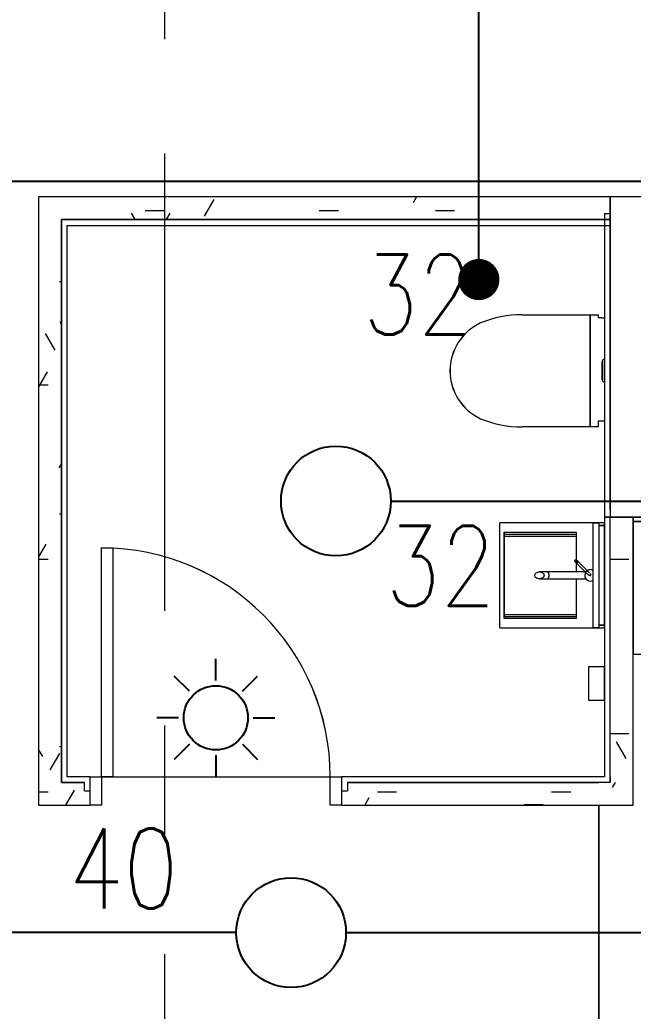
# Model space of a CAD drawing. Header units: millimetres. Extents: x -282761 to 137668, y -273845 to 94451.
# Drawn here: x 95973 to 98656, y -52775 to -48441 of the extents above; entities that cross this region are included whole.
import ezdxf

# ---------------------------------------------------------------- set-up
doc = ezdxf.new("R2010")
doc.units = ezdxf.units.MM
doc.linetypes.add('BLK_2 - 1ST__2ND_STOREY_PLAN-archi clean_11 SEPT 2024$0$IDA - Grid Line', pattern=[3500, 2000, -500, 500, -500])
for name, color, linetype, lineweight in [('BLK_2 - 1ST__2ND_STOREY_PLAN-archi clean_11 SEPT 2024$0$0-1', 8, 'Continuous', 5), ('BLK_2 - 1ST__2ND_STOREY_PLAN-archi clean_11 SEPT 2024$0$1599_DB_A_BLK2_HQ_R21-2ND STOREY 20230517--$0$A-_DOOR----_E', 8, 'Continuous', 9), ('BLK_2 - 1ST__2ND_STOREY_PLAN-archi clean_11 SEPT 2024$0$1599_DB_A_BLK2_HQ_R21-2ND STOREY 20230517--$0$A-_FURT----_E', 8, 'Continuous', 9), ('BLK_2 - 1ST__2ND_STOREY_PLAN-archi clean_11 SEPT 2024$0$1599_DB_A_BLK2_HQ_R21-2ND STOREY 20230517--$0$A-_WALL----_H-1', 8, 'Continuous', 9), ('BLK_2 - 1ST__2ND_STOREY_PLAN-archi clean_11 SEPT 2024$0$1599_DB_A_BLK2_HQ_R21-2ND STOREY 20230517--$0$M-_SANIFIXR_E', 8, 'Continuous', 9), ('BLK_2 - 1ST__2ND_STOREY_PLAN-archi clean_11 SEPT 2024$0$1599_DB_A_BLK2_HQ_R21-2ND STOREY 20230517--$0$S-_COLN----_E', 8, 'Continuous', 9), ('BLK_2 - 1ST__2ND_STOREY_PLAN-archi clean_11 SEPT 2024$0$_CATCHMENT_DRAIN', 8, 'Continuous', 0), ('BLK_2 - 1ST__2ND_STOREY_PLAN-archi clean_11 SEPT 2024$0$A-_DOOR----_E', 8, 'Continuous', 9), ('BLK_2 - 1ST__2ND_STOREY_PLAN-archi clean_11 SEPT 2024$0$A-_FLOR----_E', 8, 'Continuous', 9), ('BLK_2 - 1ST__2ND_STOREY_PLAN-archi clean_11 SEPT 2024$0$A-_FURT----_E', 8, 'Continuous', 9), ('BLK_2 - 1ST__2ND_STOREY_PLAN-archi clean_11 SEPT 2024$0$A-_WALL----_E', 8, 'Continuous', 9), ('BLK_2 - 1ST__2ND_STOREY_PLAN-archi clean_11 SEPT 2024$0$A-_WALL----_H-2', 8, 'Continuous', 9), ('BLK_2 - 1ST__2ND_STOREY_PLAN-archi clean_11 SEPT 2024$0$A-_WALLPRTN_E', 8, 'Continuous', 9), ('BLK_2 - 1ST__2ND_STOREY_PLAN-archi clean_11 SEPT 2024$0$A-_WALLPRTN_E-1', 8, 'Continuous', 18), ('BLK_2 - 1ST__2ND_STOREY_PLAN-archi clean_11 SEPT 2024$0$M-_SANIFIXR_E', 8, 'Continuous', 9), ('BLK_2 - 1ST__2ND_STOREY_PLAN-archi clean_11 SEPT 2024$0$S-_ANOTGRID_E-1', 8, 'BLK_2 - 1ST__2ND_STOREY_PLAN-archi clean_11 SEPT 2024$0$IDA - Grid Line', 9)]:
    doc.layers.add(name, color=color, linetype=linetype, lineweight=lineweight)
for name, color, linetype in [('M-_FIRESPRK_T-', 7, 'Continuous'), ('M-_SPRKPIEX_E-', 1, 'Continuous'), ('M-FIRE----_E-', 12, 'Continuous'), ('M_HR PIPE', 3, 'Continuous'), ('ROOMNAME', 7, 'Continuous')]:
    doc.layers.add(name, color=color, linetype=linetype)
doc.styles.add('Simplex', font='SIMPLEX.shx', dxfattribs={"width": 0.8, "height": 2.5})
doc.styles.get("Standard").update_dxf_attribs({"font": 'arial.ttf'})
doc.dimstyles.new('ROOM', dxfattribs={"dimscale": 1000, "dimtxt": 0.18, "dimasz": 0.18, "dimexe": 0.18, "dimexo": 0.0625, "dimgap": 0.09, "dimtad": 0, "dimtih": 1, "dimtoh": 1, "dimdec": 0, "dimzin": 0, "dimdsep": 46, "dimtxsty": 'Standard', "dimblk": 'OBLIQUE', "dimcen": 0.09, "dimadec": 0, "dimazin": 0, "dimtfac": 1, "dimtdec": 0, "dimtofl": 0, "dimtmove": 0, "dimatfit": 3, "dimldrblk": 'DOT', "dimfxl": 1, "dimtolj": 1, "dimtzin": 0, "dimarcsym": 0})
pattern_1 = [(0, (0, 0), (1016, 254), [83.82, -678.18, 83.82, -678.18, -4064]), (0, (0, 0), (1016, 254), [-1524, 83.82, -1440.18, 83.82, -678.18, -1778]), (0, (0, 0), (1016, 254), [-3810, 83.82, -424.18, 83.82, -1186.18]), (120, (381, 127), (-727.97045, 752.8818), [83.82, -678.18, 83.82, -678.18, -4064]), (120, (381, 127), (-727.97045, 752.8818), [-1524, 83.82, -1440.18, 83.82, -678.18, -1778]), (120, (381, 127), (-727.97045, 752.8818), [-3810, 83.82, -424.18, 83.82, -1186.18]), (240, (508, 635), (-288.02955, -1006.8818), [83.82, -678.18, 83.82, -678.18, -4064]), (240, (508, 635), (-288.02955, -1006.8818), [-1524, 83.82, -1440.18, 83.82, -678.18, -1778]), (240, (508, 635), (-288.02955, -1006.8818), [-3810, 83.82, -424.18, 83.82, -1186.18])]
pattern_2 = [(0, (-41522.25, -42727.71), (1016, 254), [83.82, -678.18, 83.82, -678.18, -4064]), (0, (-41522.25, -42727.71), (1016, 254), [-1524, 83.82, -1440.18, 83.82, -678.18, -1778]), (0, (-41522.25, -42727.71), (1016, 254), [-3810, 83.82, -424.18, 83.82, -1186.18]), (120, (-41141.25, -42600.71), (-727.9705, 752.8818), [83.82, -678.18, 83.82, -678.18, -4064]), (120, (-41141.25, -42600.71), (-727.9705, 752.8818), [-1524, 83.82, -1440.18, 83.82, -678.18, -1778]), (120, (-41141.25, -42600.71), (-727.9705, 752.8818), [-3810, 83.82, -424.18, 83.82, -1186.18]), (240, (-41014.25, -42092.71), (-288.0295, -1006.8818), [83.82, -678.18, 83.82, -678.18, -4064]), (240, (-41014.25, -42092.71), (-288.0295, -1006.8818), [-1524, 83.82, -1440.18, 83.82, -678.18, -1778]), (240, (-41014.25, -42092.71), (-288.0295, -1006.8818), [-3810, 83.82, -424.18, 83.82, -1186.18])]

# ---------------------------------------------------------------- blocks, each defined once
blk = doc.blocks.new('fire0101')
at = {"color": 0, "linetype": 'Continuous'}
blk.add_circle((0, 0), 100, dxfattribs=at)
blk = doc.blocks.new('*U15')
at = {"layer": 'M-FIRE----_E-'}
blk.add_line((-33.1, -33.1), (33.1, 33.1), dxfattribs=at)
blk = doc.blocks.new('*U14')
at = {"layer": 'M-FIRE----_E-', "color": 0, "linetype": 'ByBlock', "lineweight": -2, "transparency": 16777216}
for p, rotation in [((31604, 13668.6), 45), ((31455.1, 13606.9), 90), ((31393.4, 13458), 135), ((31814.6, 13458), 315.0000000000001), ((31455.1, 13309.1), 180), ((31752.9, 13309.1), 270), ((31604, 13247.4), 225.0000000000001)]:
    blk.add_blockref('*U15', p, dxfattribs=dict(at, rotation=rotation))
blk.add_blockref('*U15', (31752.9, 13606.9), dxfattribs=at)
blk = doc.blocks.new('Strobe Light')
at = {"layer": 'M-FIRE----_E-'}
blk.add_circle((0, 0), 140.4, dxfattribs=at)
blk.add_blockref('*U14', (-31604, -13458), dxfattribs=at)
blk = doc.blocks.new('_Dot')
at = {"color": 0, "linetype": 'ByBlock', "lineweight": -2}
blk.add_line((-0.5, 0), (-1, 0), dxfattribs=at)
at = {"color": 0, "linetype": 'ByBlock', "const_width": 0.5}
blk.add_lwpolyline([(-0.25, 0, 1), (0.25, 0, 1)], format="xyb", close=True, dxfattribs=at)
blk = doc.blocks.new('_Oblique')
at = {"color": 0, "linetype": 'ByBlock', "lineweight": -2}
blk.add_line((-0.5, -0.5), (0.5, 0.5), dxfattribs=at)
blk = doc.blocks.new('BLK_2 - 1ST__2ND_STOREY_PLAN-archi clean_11 SEPT 2024$0$IDA - F - Single - Swing - 1100L X 2200H - B2-TD01-3240954-BLK 2 2ND STOREY PLAN')
at = {"layer": 'BLK_2 - 1ST__2ND_STOREY_PLAN-archi clean_11 SEPT 2024$0$A-_DOOR----_E'}
for p, q in [((-550, 62.5), (-500, 62.5)), ((-550, -62.5), (-550, 62.5)), ((-500, 62.5), (-500, -62.5)), ((500, 62.5), (550, 62.5)), ((500, -62.5), (500, 62.5)), ((550, 62.5), (550, -62.5)), ((-500, -62.5), (-550, -62.5)), ((450, -62.5), (500, -62.5)), ((450, -1062.5), (450, -62.5)), ((500, -62.5), (500, -1062.5)), ((550, -62.5), (500, -62.5)), ((500, -1062.5), (450, -1062.5))]:
    blk.add_line(p, q, dxfattribs=at)
blk.add_arc((500, -62.5), 1000, 180, 270, dxfattribs=at)
blk = doc.blocks.new('BLK_2 - 1ST__2ND_STOREY_PLAN-archi clean_11 SEPT 2024$0$IDA - Mirror - MR - 1575mm-2984549-BLK 2 2ND STOREY PLAN')
at = {"layer": 'BLK_2 - 1ST__2ND_STOREY_PLAN-archi clean_11 SEPT 2024$0$A-_FURT----_E'}
for p, q in [((-230, 50), (230, 50)), ((-230, 25), (-230, 50)), ((230, 50), (230, 25)), ((230, 25), (-230, 25)), ((217.5, 25), (-217.5, 25)), ((-217.5, 12.5), (-217.5, 25)), ((-217.5, 18.75), (-217.5, 12.5)), ((-217.5, 12.5), (-217.5, 18.75)), ((-217.5, 18.75), (-217.5, 12.5)), ((-217.5, 12.5), (-217.5, 6.25)), ((-217.5, 0), (-217.5, 12.5)), ((-217.5, 12.5), (-217.5, 6.25)), ((-217.5, 6.25), (-217.5, 12.5)), ((-217.5, 0), (217.5, 0)), ((217.5, 25), (217.5, 12.5)), ((217.5, 12.5), (217.5, 18.75)), ((217.5, 12.5), (217.5, 18.75)), ((217.5, 18.75), (217.5, 12.5)), ((217.5, 12.5), (217.5, 0)), ((217.5, 6.25), (217.5, 12.5)), ((217.5, 12.5), (217.5, 6.25)), ((217.5, 6.25), (217.5, 12.5))]:
    blk.add_line(p, q, dxfattribs=at)
blk = doc.blocks.new('BLK_2 - 1ST__2ND_STOREY_PLAN-archi clean_11 SEPT 2024$0$IDA - Soap Dispenser - Wall Mount - IDA - Soap Dispenser - Wall Mount-3548993-BLK 2 2ND STOREY PLAN')
at = {"layer": 'BLK_2 - 1ST__2ND_STOREY_PLAN-archi clean_11 SEPT 2024$0$A-_FURT----_E'}
for p, q in [((96.4, 132.4), (-49.7, 132.4)), ((-49.7, 132.4), (-49.7, 62.5)), ((96.4, 62.5), (96.4, 132.4)), ((-49.7, 62.5), (96.4, 62.5))]:
    blk.add_line(p, q, dxfattribs=at)
blk = doc.blocks.new('BLK_2 - 1ST__2ND_STOREY_PLAN-archi clean_11 SEPT 2024$0$IDA - WC - Floor Mount wo Tank - MS980CMG-2979465-BLK 2 2ND STOREY PLAN')
at = {"layer": 'BLK_2 - 1ST__2ND_STOREY_PLAN-archi clean_11 SEPT 2024$0$M-_SANIFIXR_E'}
for p, q in [((-245.6, -340.1), (-245.6, -8.1)), ((243.7, -8.1), (243.7, -340.1)), ((-220.3, -340.1), (-245.6, -340.1)), ((-244.4, -304.5), (-244.4, -305.3)), ((243.1, -304.5), (-244.4, -304.5)), ((-244.4, -305.3), (243.1, -305.3)), ((-220.3, -368.3), (-220.3, -340.1)), ((232.2, -340.1), (232.2, -354.5)), ((243.7, -340.1), (232.2, -340.1)), ((243.1, -305.3), (243.1, -304.5)), ((-50, -368.3), (-220.3, -368.3)), ((40, -358.3), (-40, -358.3)), ((230.3, -368.3), (50, -368.3)), ((230.3, -354.5), (230.3, -368.3)), ((232.2, -354.5), (230.3, -354.5))]:
    blk.add_line(p, q, dxfattribs=at)
for centre, radius, start, end in [((-0.9, 77.1), 230.7, 24.9793, 155.0207), ((224.9, -4.8), 470.5, 157.5961, 180.3984), ((-226.8, -4.8), 470.5, 359.6016, 22.4039), ((-40, -368.3), 10, 90, 180), ((40, -368.3), 10, 0, 90)]:
    blk.add_arc(centre, radius, start, end, dxfattribs=at)
blk = doc.blocks.new('BLK_2 - 1ST__2ND_STOREY_PLAN-archi clean_11 SEPT 2024$0$SensorFlushValve - SensorFlushValve-2979284-BLK 2 2ND STOREY PLAN')
at = {"layer": 'BLK_2 - 1ST__2ND_STOREY_PLAN-archi clean_11 SEPT 2024$0$M-_SANIFIXR_E'}
for p, q in [((50, 0), (-50, 0)), ((50, 0), (-50, 0)), ((40, 10), (-40, 10)), ((40, 10), (-40, 10)), ((-40, 10), (40, 10)), ((40, 10), (-40, 10)), ((-40, 0), (40, 0)), ((-40, 0), (40, 0))]:
    blk.add_line(p, q, dxfattribs=at)
blk = doc.blocks.new('BLK_2 - 1ST__2ND_STOREY_PLAN-archi clean_11 SEPT 2024$0$IDA - Sink - Wall Mounted - Square - Roca_Diverter_460x460_basin-2980672-BLK 2 2ND STOREY PLAN')
at = {"layer": 'BLK_2 - 1ST__2ND_STOREY_PLAN-archi clean_11 SEPT 2024$0$M-_SANIFIXR_E'}
for p, q in [((-230, 70), (-230, -380)), ((-217.5, 75), (-225, 75)), ((225, 75), (217.5, 75)), ((230, -380), (230, 70)), ((230, -380), (230, 70)), ((-11.2, 8.9), (-65.2, -45.2)), ((-58.2, -52.2), (-4.1, 1.8)), ((-16.9, 2.3), (-24.1, -4.9)), ((-20.5, -1.3), (-16.9, 2.3)), ((-22, -2.7), (-15.7, -9)), ((-15, -7.3), (-15, -175)), ((15, -175), (15, -7)), ((-189.1, -363.5), (-189.1, -50)), ((-189.1, -50), (-14.1, -50)), ((-180, -363.5), (-180, -50)), ((-180, -363.5), (-180, -50)), ((-170.9, -50), (-14.1, -50)), ((-170.9, -363.5), (-170.9, -50)), ((14.1, -50), (189.1, -50)), ((14.1, -50), (170.9, -50)), ((170.9, -363.5), (170.9, -50)), ((180, -363.5), (180, -50)), ((180, -363.5), (180, -50)), ((189.1, -50), (189.1, -363.5)), ((-15, -175), (-15, -210.1)), ((15, -210.1), (15, -175)), ((-225, -385), (225, -385)), ((189.1, -363.5), (-189.1, -363.5)), ((170.9, -363.5), (-170.9, -363.5))]:
    blk.add_line(p, q, dxfattribs=at)
at = {"layer": 'BLK_2 - 1ST__2ND_STOREY_PLAN-archi clean_11 SEPT 2024$0$M-_SANIFIXR_E', "flags": 128}
for points in [[(-8.4, 11.3), (-7, 12.3), (-5.5, 13.2), (-4.1, 13.8), (-2.8, 14.3), (-1.6, 14.4)], [(1.4, 11.4), (1.2, 10.1), (0.7, 8.7), (0, 7.1), (-1.1, 5.5), (-2.3, 3.9), (-3.7, 2.3), (-5.2, 0.8), (-6.8, -0.5)], [(-67, -54), (-67.6, -53.2), (-68, -52.2), (-68.1, -51.1), (-68, -49.9), (-67.6, -48.7), (-67, -47.5), (-66.2, -46.3), (-65.2, -45.2), (-64.1, -44.2), (-62.9, -43.4), (-61.7, -42.8), (-60.4, -42.4), (-59.3, -42.3), (-58.1, -42.4), (-57.2, -42.8), (-56.4, -43.4)], [(-56.4, -43.4), (-55.8, -44.2), (-55.4, -45.1), (-55.3, -46.2), (-55.4, -47.4), (-55.8, -48.7), (-56.4, -49.9), (-57.2, -51.1), (-58.2, -52.2), (-59.3, -53.2), (-60.5, -54), (-61.7, -54.6), (-63, -54.9), (-64.2, -55.1), (-65.3, -55), (-66.2, -54.6), (-67, -54)], [(0, -230.5), (-3.1, -230), (-6.1, -228.7), (-8.8, -226.6), (-11.1, -223.7), (-13, -220.3), (-14.3, -216.4), (-14.9, -212.2), (-14.9, -208), (-14.3, -203.8), (-13, -199.9), (-11.1, -196.5), (-8.8, -193.6), (-6.1, -191.5), (-3.1, -190.2), (0, -189.7)], [(0, -189.7), (3.1, -190.2), (6.1, -191.5), (8.8, -193.6), (11.1, -196.5), (13, -199.9), (14.3, -203.8), (14.9, -208), (14.9, -212.2), (14.3, -216.4), (13, -220.3), (11.1, -223.7), (8.8, -226.6), (6.1, -228.7), (3.1, -230), (0, -230.5)]]:
    blk.add_lwpolyline(points, dxfattribs=at)
at = {"layer": 'BLK_2 - 1ST__2ND_STOREY_PLAN-archi clean_11 SEPT 2024$0$M-_SANIFIXR_E'}
for centre, radius, start, end in [((-225, 70), 5, 90, 180), ((225, 70), 5, 360, 90), ((0, 13), 25, 151.2817, 180), ((0, 13), 25, 151.2817, 180), ((0, 13), 25, 180, 214.8918), ((0, 13), 25, 235.2139, 360), ((0, 13), 25, 360, 28.7183), ((0, 13), 25, 360, 28.7183), ((0, 13), 25, 226.7539, 235.2769), ((-225, -380), 5, 180, 270), ((225, -380), 5, 270, 0)]:
    blk.add_arc(centre, radius, start, end, dxfattribs=at)
for centre, major_axis, ratio, start_param, end_param in [((-1.4, 11.6), (-3.54, 3.54), 0.422618, 4.712389, 5.155867), ((-1.4, 11.6), (-3.54, 3.54), 0.422618, 4.268911, 4.712389), ((0, -175), (15, 0), 0.481984, 1.570796, 3.403392), ((0, -175), (-15, 0), 0.481984, 4.712389, 6.544985), ((0, -175), (15, 0), 0.481984, 6.021386, 7.853982), ((0, -175), (15, 0), 0.481984, 6.021386, 7.853982)]:
    blk.add_ellipse(centre, major_axis=major_axis, ratio=ratio, start_param=start_param, end_param=end_param, dxfattribs=at)
for points in [[(-228.5, 73.5), (-228.8, 73.3), (-229.2, 72.7), (-229.5, 72.2), (-229.6, 71.9)], [(-226.9, 74.6), (-227.2, 74.5), (-227.7, 74.2), (-228.3, 73.8), (-228.5, 73.5)], [(-229.6, -381.9), (-229.5, -382.2), (-229.2, -382.7), (-228.8, -383.3), (-228.5, -383.5)], [(-228.5, -383.5), (-228.3, -383.8), (-227.7, -384.2), (-227.2, -384.5), (-226.9, -384.6)]]:
    blk.add_open_spline(points, degree=3, dxfattribs=at)
for points, knots in [([(229.3, 72.5), (229.3, 72.6), (229.2, 72.8), (228.9, 73.1), (228.6, 73.5), (228.2, 73.8), (227.7, 74.2), (227.3, 74.5), (227, 74.6), (226.9, 74.6)], [0.2857143, 0.2857143, 0.2857143, 0.2857143, 0.3214286, 0.3571429, 0.4285714, 0.5, 0.5714286, 0.6785714, 0.7142857, 0.7142857, 0.7142857, 0.7142857]), ([(-12.7, -8.5), (-12.3, -8.8), (-11.6, -9.1), (-10.7, -9.6), (-10.1, -9.8), (-9.8, -10), (-9.7, -10)], [0.6666667, 0.6666667, 0.6666667, 0.6666667, 0.7222222, 0.75, 0.7638889, 0.7777778, 0.7777778, 0.7777778, 0.7777778]), ([(9.7, -10), (9.8, -10), (10.1, -9.8), (10.7, -9.6), (11.6, -9.1), (12.3, -8.8), (12.7, -8.5)], [0.2222222, 0.2222222, 0.2222222, 0.2222222, 0.2361111, 0.25, 0.2777778, 0.3333333, 0.3333333, 0.3333333, 0.3333333]), ([(226.9, -384.6), (227.2, -384.5), (227.7, -384.3), (228.2, -383.8), (228.6, -383.5), (228.9, -383.1), (229.2, -382.8), (229.3, -382.6), (229.3, -382.5)], [0.2857143, 0.2857143, 0.2857143, 0.2857143, 0.4285714, 0.5, 0.5714286, 0.6428571, 0.6785714, 0.7142857, 0.7142857, 0.7142857, 0.7142857])]:
    blk.add_open_spline(points, degree=3, knots=knots, dxfattribs=at)
blk = doc.blocks.new('BLK_2 - 1ST__2ND_STOREY_PLAN-archi clean_11 SEPT 2024$0$IDA - Vanity - Array - 3 Sink_2100L-3813354-BLK 2 2ND STOREY PLAN')
at = {"layer": 'BLK_2 - 1ST__2ND_STOREY_PLAN-archi clean_11 SEPT 2024$0$M-_SANIFIXR_E'}
for p, q in [((-1327.5, 0), (-1327.5, -600)), ((772.5, 0), (-1327.5, 0)), ((-1327.5, -19.1), (-1327.5, 0)), ((-1327.5, 0), (772.5, 0)), ((772.5, -600), (772.5, 0)), ((772.5, 0), (772.5, -19.1)), ((-1327.5, -19.1), (772.5, -19.1)), ((772.5, -19.1), (-1327.5, -19.1)), ((-1327.5, -19.1), (-1327.5, -600)), ((-1327.5, -19.1), (772.5, -19.1)), ((772.5, -600), (772.5, -19.1)), ((-1327.5, -600), (772.5, -600)), ((-1327.5, -600), (772.5, -600))]:
    blk.add_line(p, q, dxfattribs=at)
blk = doc.blocks.new('BLK_2 - 1ST__2ND_STOREY_PLAN-archi clean_11 SEPT 2024$0$1599_DB_A_BLK2_HQ_R21_rvt-2-BLK 2 2ND STOREY PLAN')
at = {"layer": 'BLK_2 - 1ST__2ND_STOREY_PLAN-archi clean_11 SEPT 2024$0$A-_WALL----_H-2'}
h = blk.add_hatch(dxfattribs=at)
h.set_pattern_fill('FP_3', color=256, style=0, pattern_type=2)
h.set_pattern_definition(pattern_1)
h.paths.add_polyline_path([(-124937.4, -94602.4), (-124936.4, -94602.4), (-124936.4, -91942.4), (-125036.4, -91942.4), (-125036.4, -94602.4)])
h = blk.add_hatch(dxfattribs=at)
h.set_pattern_fill('FP_3', color=256, style=0, pattern_type=2)
h.set_pattern_definition(pattern_1)
h.paths.add_polyline_path([(-122936.4, -92042.4), (-122536.4, -92042.4), (-122536.4, -91942.4), (-124936.4, -91942.4), (-124936.4, -92042.4), (-123244, -92042.4)])
h = blk.add_hatch(dxfattribs=at)
h.set_pattern_fill('FP_3', color=256, style=0, pattern_type=2)
h.set_pattern_definition(pattern_1)
h.paths.add_polyline_path([(-122436.4, -94502.4), (-122436.4, -93342.4), (-122536.4, -93342.4), (-122536.4, -94502.4)])
h = blk.add_hatch(dxfattribs=at)
h.set_pattern_fill('FP_3', color=256, style=0, pattern_type=2)
h.set_pattern_definition(pattern_1)
h.paths.add_polyline_path([(-122486.4, -94602.4), (-122436.4, -94602.4), (-122436.4, -94502.4), (-123686.4, -94502.4), (-123686.4, -94539.9), (-123711.4, -94539.9), (-123711.4, -94602.4), (-122586.4, -94602.4)])
h.paths.add_polyline_path([(-124936.4, -94602.4), (-124811.4, -94602.4), (-124811.4, -94539.9), (-124836.4, -94539.9), (-124836.4, -94502.4), (-124936.4, -94502.4)])
at = {"layer": 'BLK_2 - 1ST__2ND_STOREY_PLAN-archi clean_11 SEPT 2024$0$A-_FLOR----_E'}
for p, q in [((-124936.4, -94502.4), (-124936.4, -92042.4)), ((-124936.4, -92042.4), (-122536.4, -92042.4)), ((-124936.4, -92042.4), (-124936.4, -94502.4)), ((-122536.4, -92042.4), (-124936.4, -92042.4)), ((-122536.4, -93102.4), (-122536.4, -92042.4)), ((-122536.4, -93302.4), (-122536.4, -93102.4)), ((-122536.4, -93312.4), (-122536.4, -93302.4)), ((-124836.4, -94502.4), (-124936.4, -94502.4)), ((-124936.4, -94502.4), (-124911.4, -94502.4)), ((-124911.4, -94502.4), (-124836.4, -94502.4)), ((-122586.4, -94502.4), (-123686.4, -94502.4)), ((-123686.4, -94502.4), (-122586.4, -94502.4)), ((-122586.4, -99427.4), (-122586.4, -94602.4)), ((-122586.4, -94602.4), (-122586.4, -99427.4))]:
    blk.add_line(p, q, dxfattribs=at)
at = {"layer": 'BLK_2 - 1ST__2ND_STOREY_PLAN-archi clean_11 SEPT 2024$0$A-_WALL----_E'}
for p, q in [((-124936.4, -92042.4), (-124936.4, -94502.4)), ((-124936.4, -92042.4), (-124911.4, -92042.4)), ((-122536.4, -92042.4), (-124911.4, -92042.4)), ((-122536.4, -94477.4), (-122536.4, -93342.4)), ((-124911.4, -94502.4), (-124936.4, -94502.4)), ((-124836.4, -94502.4), (-124911.4, -94502.4)), ((-124836.4, -94539.9), (-124836.4, -94502.4)), ((-123686.4, -94502.4), (-123686.4, -94539.9)), ((-122536.4, -94502.4), (-123686.4, -94502.4)), ((-122536.4, -94477.4), (-122536.4, -94502.4)), ((-124836.4, -94539.9), (-124811.4, -94539.9)), ((-123711.4, -94539.9), (-123686.4, -94539.9))]:
    blk.add_line(p, q, dxfattribs=at)
at = {"layer": 'BLK_2 - 1ST__2ND_STOREY_PLAN-archi clean_11 SEPT 2024$0$A-_WALLPRTN_E'}
for p, q in [((-124811.4, -94602.4), (-124811.4, -94477.4)), ((-124811.4, -94477.4), (-123711.4, -94477.4)), ((-123711.4, -94477.4), (-123711.4, -94602.4))]:
    blk.add_line(p, q, dxfattribs=at)
at = {"layer": 'BLK_2 - 1ST__2ND_STOREY_PLAN-archi clean_11 SEPT 2024$0$A-_WALLPRTN_E-1'}
for p, q in [((-124936.4, -91942.4), (-125036.4, -91942.4)), ((-125036.4, -91942.4), (-125036.4, -94602.4)), ((-124911.4, -91942.4), (-124936.4, -91942.4)), ((-122536.4, -91942.4), (-124911.4, -91942.4)), ((-122536.4, -92067.4), (-122536.4, -91942.4)), ((-122536.4, -91942.4), (-122536.4, -93142.4)), ((-122336.4, -91942.4), (-122536.4, -91942.4)), ((-124911.4, -94477.4), (-124911.4, -92067.4)), ((-124911.4, -92067.4), (-122536.4, -92067.4)), ((-122536.4, -93142.4), (-122536.4, -93342.4)), ((-122561.4, -93342.4), (-122561.4, -94477.4)), ((-122436.4, -93342.4), (-122561.4, -93342.4)), ((-122536.4, -93342.4), (-120336.4, -93342.4)), ((-122436.4, -94477.4), (-122436.4, -93342.4)), ((-124811.4, -94477.4), (-124911.4, -94477.4)), ((-124811.4, -94602.4), (-124811.4, -94477.4)), ((-122561.4, -94477.4), (-123711.4, -94477.4)), ((-123711.4, -94477.4), (-123711.4, -94602.4)), ((-122436.4, -94502.4), (-122436.4, -94477.4)), ((-122436.4, -94602.4), (-122436.4, -94502.4)), ((-125036.4, -94602.4), (-124936.4, -94602.4)), ((-124936.4, -94602.4), (-124911.4, -94602.4)), ((-124911.4, -94602.4), (-124811.4, -94602.4)), ((-123711.4, -94602.4), (-122436.4, -94602.4))]:
    blk.add_line(p, q, dxfattribs=at)
at = {"layer": 'BLK_2 - 1ST__2ND_STOREY_PLAN-archi clean_11 SEPT 2024$0$A-_DOOR----_E', "rotation": 180}
blk.add_blockref('BLK_2 - 1ST__2ND_STOREY_PLAN-archi clean_11 SEPT 2024$0$IDA - F - Single - Swing - 1100L X 2200H - B2-TD01-3240954-BLK 2 2ND STOREY PLAN', (-124261.4, -94539.9), dxfattribs=at)
at = {"layer": 'BLK_2 - 1ST__2ND_STOREY_PLAN-archi clean_11 SEPT 2024$0$A-_FURT----_E', "rotation": 90}
for name, p in [('BLK_2 - 1ST__2ND_STOREY_PLAN-archi clean_11 SEPT 2024$0$IDA - Mirror - MR - 1575mm-2984549-BLK 2 2ND STOREY PLAN', (-122561.4, -93597.4)), ('BLK_2 - 1ST__2ND_STOREY_PLAN-archi clean_11 SEPT 2024$0$IDA - Soap Dispenser - Wall Mount - IDA - Soap Dispenser - Wall Mount-3548993-BLK 2 2ND STOREY PLAN', (-122498.9, -94093.8))]:
    blk.add_blockref(name, p, dxfattribs=at)
at = {"layer": 'BLK_2 - 1ST__2ND_STOREY_PLAN-archi clean_11 SEPT 2024$0$M-_SANIFIXR_E'}
for name, p, rotation in [('BLK_2 - 1ST__2ND_STOREY_PLAN-archi clean_11 SEPT 2024$0$IDA - WC - Floor Mount wo Tank - MS980CMG-2979465-BLK 2 2ND STOREY PLAN', (-122929.7, -92702.4), 90), ('BLK_2 - 1ST__2ND_STOREY_PLAN-archi clean_11 SEPT 2024$0$SensorFlushValve - SensorFlushValve-2979284-BLK 2 2ND STOREY PLAN', (-122561.4, -92702.4), 90), ('BLK_2 - 1ST__2ND_STOREY_PLAN-archi clean_11 SEPT 2024$0$IDA - Sink - Wall Mounted - Square - Roca_Diverter_460x460_basin-2980672-BLK 2 2ND STOREY PLAN', (-122636.4, -93597.4), 270)]:
    blk.add_blockref(name, p, dxfattribs=dict(at, rotation=rotation))
blk.add_blockref('BLK_2 - 1ST__2ND_STOREY_PLAN-archi clean_11 SEPT 2024$0$IDA - Vanity - Array - 3 Sink_2100L-3813354-BLK 2 2ND STOREY PLAN', (-121108.9, -93342.4), dxfattribs=at)
blk = doc.blocks.new('BLK_2 - 1ST__2ND_STOREY_PLAN-archi clean_11 SEPT 2024$0$1599_DB_A_BLK2_HQ_R21-2ND STOREY 20230517--$0$IDA - Sink - Wall Mounted - Square - Roca_Diverter_460x460_basin-2980672-LINKVIEW_BLK2_2ND STOREY')
at = {"layer": 'BLK_2 - 1ST__2ND_STOREY_PLAN-archi clean_11 SEPT 2024$0$1599_DB_A_BLK2_HQ_R21-2ND STOREY 20230517--$0$M-_SANIFIXR_E'}
for p, q in [((-230, 70), (-230, 50)), ((230, 50), (230, 70)), ((-230, 25), (-230, -380)), ((-11.2, 8.9), (-65.2, -45.2)), ((-58.2, -52.2), (-4.1, 1.8)), ((-14.8, 4.5), (-24.1, -4.9)), ((-20.5, -1.3), (-14.8, 4.5)), ((230, -380), (230, 25)), ((-22, -2.7), (-15.7, -9)), ((-15, -7.3), (-15, -175)), ((15, -175), (15, -7)), ((-189.1, -363.5), (-189.1, -50)), ((-189.1, -50), (-14.1, -50)), ((-180, -363.5), (-180, -50)), ((-170.9, -363.5), (-170.9, -50)), ((14.1, -50), (189.1, -50)), ((170.9, -363.5), (170.9, -50)), ((180, -363.5), (180, -50)), ((189.1, -50), (189.1, -363.5)), ((-15, -175), (-15, -210.1)), ((15, -210.1), (15, -175)), ((-225, -385), (225, -385)), ((189.1, -363.5), (-189.1, -363.5))]:
    blk.add_line(p, q, dxfattribs=at)
for points in [[(-8.4, 11.3), (-7, 12.3), (-5.5, 13.2), (-4.1, 13.8), (-2.8, 14.3), (-1.6, 14.4)], [(1.4, 11.4), (1.2, 10.1), (0.7, 8.7), (0, 7.1), (-1.1, 5.5), (-2.3, 3.9), (-3.7, 2.3), (-5.2, 0.8), (-6.8, -0.5)], [(-67, -54), (-67.6, -53.2), (-68, -52.2), (-68.1, -51.1), (-68, -49.9), (-67.6, -48.7), (-67, -47.5), (-66.2, -46.3), (-65.2, -45.2), (-64.1, -44.2), (-62.9, -43.4), (-61.7, -42.8), (-60.4, -42.4), (-59.3, -42.3), (-58.1, -42.4), (-57.2, -42.8), (-56.4, -43.4)], [(-56.4, -43.4), (-55.8, -44.2), (-55.4, -45.1), (-55.3, -46.2), (-55.4, -47.4), (-55.8, -48.7), (-56.4, -49.9), (-57.2, -51.1), (-58.2, -52.2), (-59.3, -53.2), (-60.5, -54), (-61.7, -54.6), (-63, -54.9), (-64.2, -55.1), (-65.3, -55), (-66.2, -54.6), (-67, -54)], [(0, -230.5), (-3.1, -230), (-6.1, -228.7), (-8.8, -226.6), (-11.1, -223.7), (-13, -220.3), (-14.3, -216.4), (-14.9, -212.2), (-14.9, -208), (-14.3, -203.8), (-13, -199.9), (-11.1, -196.5), (-8.8, -193.6), (-6.1, -191.5), (-3.1, -190.2), (0, -189.7)], [(0, -189.7), (3.1, -190.2), (6.1, -191.5), (8.8, -193.6), (11.1, -196.5), (13, -199.9), (14.3, -203.8), (14.9, -208), (14.9, -212.2), (14.3, -216.4), (13, -220.3), (11.1, -223.7), (8.8, -226.6), (6.1, -228.7), (3.1, -230), (0, -230.5)]]:
    blk.add_lwpolyline(points, dxfattribs=at)
for centre, radius, start, end in [((-225, 70), 5, 90, 180), ((225, 70), 5, 360, 90), ((0, 13), 25, 151.2817, 180), ((0, 13), 25, 180, 214.8918), ((0, 13), 25, 235.2139, 360), ((0, 13), 25, 360, 28.7183), ((0, 13), 25, 226.7539, 235.2769), ((-225, -380), 5, 180, 270), ((225, -380), 5, 270, 0)]:
    blk.add_arc(centre, radius, start, end, dxfattribs=at)
for points in [[(-228.5, 73.5), (-228.8, 73.3), (-229.2, 72.7), (-229.5, 72.2), (-229.6, 71.9)], [(-226.9, 74.6), (-227.2, 74.5), (-227.7, 74.2), (-228.3, 73.8), (-228.5, 73.5)], [(-229.6, -381.9), (-229.5, -382.2), (-229.2, -382.7), (-228.8, -383.3), (-228.5, -383.5)], [(-228.5, -383.5), (-228.3, -383.8), (-227.7, -384.2), (-227.2, -384.5), (-226.9, -384.6)]]:
    blk.add_open_spline(points, degree=3, dxfattribs=at)
for points, knots in [([(229.3, 72.5), (229.3, 72.6), (229.2, 72.8), (228.9, 73.1), (228.6, 73.5), (228.2, 73.8), (227.7, 74.2), (227.3, 74.5), (227, 74.6), (226.9, 74.6)], [0.2857143, 0.2857143, 0.2857143, 0.2857143, 0.3214286, 0.3571429, 0.4285714, 0.5, 0.5714286, 0.6785714, 0.7142857, 0.7142857, 0.7142857, 0.7142857]), ([(-12.7, -8.5), (-12.3, -8.8), (-11.6, -9.1), (-10.7, -9.6), (-10.1, -9.8), (-9.8, -10), (-9.7, -10)], [0.6666667, 0.6666667, 0.6666667, 0.6666667, 0.7222222, 0.75, 0.7638889, 0.7777778, 0.7777778, 0.7777778, 0.7777778]), ([(9.7, -10), (9.8, -10), (10.1, -9.8), (10.7, -9.6), (11.6, -9.1), (12.3, -8.8), (12.7, -8.5)], [0.2222222, 0.2222222, 0.2222222, 0.2222222, 0.2361111, 0.25, 0.2777778, 0.3333333, 0.3333333, 0.3333333, 0.3333333]), ([(226.9, -384.6), (227.2, -384.5), (227.7, -384.3), (228.2, -383.8), (228.6, -383.5), (228.9, -383.1), (229.2, -382.8), (229.3, -382.6), (229.3, -382.5)], [0.2857143, 0.2857143, 0.2857143, 0.2857143, 0.4285714, 0.5, 0.5714286, 0.6428571, 0.6785714, 0.7142857, 0.7142857, 0.7142857, 0.7142857])]:
    blk.add_open_spline(points, degree=3, knots=knots, dxfattribs=at)
for points, weights in [([(0.1, 13.1), (-0.7, 13.9), (-1.6, 14.4)], [1, 0.914592686083, 0.878994714287]), ([(1.4, 11.4), (0.9, 12.3), (0.1, 13.1)], [0.878994714287, 0.914592686083, 1])]:
    blk.add_rational_spline(points, weights, degree=2, dxfattribs=at)
for points, weights, knots in [([(0, -167.8), (-15, -167.8), (-15, -175), (-15, -176), (-14.5, -176.9)], [1, 0.707106781187, 1, 0.948287736084, 0.914835766825], [1.570796, 1.570796, 1.570796, 3.141593, 3.141593, 3.418927, 3.418927, 3.418927]), ([(0, -167.8), (-15, -167.8), (-15, -175), (-15, -176), (-14.5, -176.9)], [1, 0.707106781187, 1, 0.948287736084, 0.914835766825], [4.712389, 4.712389, 4.712389, 6.283185, 6.283185, 6.56052, 6.56052, 6.56052]), ([(14.5, -176.9), (15, -176), (15, -175), (15, -167.8), (0, -167.8)], [0.914835766825, 0.948287736084, 1, 0.707106781187, 1], [6.005851, 6.005851, 6.005851, 6.283185, 6.283185, 7.853982, 7.853982, 7.853982]), ([(14.5, -176.9), (15, -176), (15, -175), (15, -167.8), (0, -167.8)], [0.914835766825, 0.948287736084, 1, 0.707106781187, 1], [6.005851, 6.005851, 6.005851, 6.283185, 6.283185, 7.853982, 7.853982, 7.853982])]:
    blk.add_rational_spline(points, weights, degree=2, knots=knots, dxfattribs=at)
blk = doc.blocks.new('BLK_2 - 1ST__2ND_STOREY_PLAN-archi clean_11 SEPT 2024$0$1599_DB_A_BLK2_HQ_R21-2ND STOREY 20230517--$0$SensorFlushValve - SensorFlushValve-2979284-LINKVIEW_BLK2_2ND STOREY')
at = {"layer": 'BLK_2 - 1ST__2ND_STOREY_PLAN-archi clean_11 SEPT 2024$0$1599_DB_A_BLK2_HQ_R21-2ND STOREY 20230517--$0$M-_SANIFIXR_E'}
for p, q in [((50, 0), (-50, 0)), ((40, 10), (-40, 10))]:
    blk.add_line(p, q, dxfattribs=at)
blk = doc.blocks.new('BLK_2 - 1ST__2ND_STOREY_PLAN-archi clean_11 SEPT 2024$0$1599_DB_A_BLK2_HQ_R21-2ND STOREY 20230517--$0$IDA - WC - Floor Mount wo Tank - MS980CMG-2979465-LINKVIEW_BLK2_2ND STOREY')
at = {"layer": 'BLK_2 - 1ST__2ND_STOREY_PLAN-archi clean_11 SEPT 2024$0$1599_DB_A_BLK2_HQ_R21-2ND STOREY 20230517--$0$M-_SANIFIXR_E'}
for p, q in [((-245.6, -340.1), (-245.6, -8.1)), ((243.7, -8.1), (243.7, -340.1)), ((-220.3, -340.1), (-245.6, -340.1)), ((-244.4, -304.5), (-244.4, -305.3)), ((243.1, -304.5), (-244.4, -304.5)), ((-244.4, -305.3), (243.1, -305.3)), ((-220.3, -368.3), (-220.3, -340.1)), ((232.2, -340.1), (232.2, -354.5)), ((243.7, -340.1), (232.2, -340.1)), ((243.1, -305.3), (243.1, -304.5)), ((-50, -368.3), (-220.3, -368.3)), ((40, -358.3), (-40, -358.3)), ((230.3, -368.3), (50, -368.3)), ((230.3, -354.5), (230.3, -368.3)), ((232.2, -354.5), (230.3, -354.5))]:
    blk.add_line(p, q, dxfattribs=at)
for centre, radius, start, end in [((-0.9, 77.1), 230.7, 24.9793, 155.0207), ((224.9, -4.8), 470.5, 157.5961, 180.3984), ((-226.8, -4.8), 470.5, 359.6016, 22.4039), ((-40, -368.3), 10, 90, 180), ((40, -368.3), 10, 0, 90)]:
    blk.add_arc(centre, radius, start, end, dxfattribs=at)
blk = doc.blocks.new('BLK_2 - 1ST__2ND_STOREY_PLAN-archi clean_11 SEPT 2024$0$1599_DB_A_BLK2_HQ_R21-2ND STOREY 20230517--$0$IDA - Soap Dispenser - Wall Mount - IDA - Soap Dispenser - Wall Mount-3548993-LINKVIEW_BLK2_2ND STOREY')
at = {"layer": 'BLK_2 - 1ST__2ND_STOREY_PLAN-archi clean_11 SEPT 2024$0$1599_DB_A_BLK2_HQ_R21-2ND STOREY 20230517--$0$A-_FURT----_E'}
for p, q in [((96.4, 132.4), (-49.7, 132.4)), ((-49.7, 132.4), (-49.7, 62.5)), ((96.4, 62.5), (96.4, 132.4))]:
    blk.add_line(p, q, dxfattribs=at)
blk = doc.blocks.new('BLK_2 - 1ST__2ND_STOREY_PLAN-archi clean_11 SEPT 2024$0$1599_DB_A_BLK2_HQ_R21-2ND STOREY 20230517--$0$IDA - Mirror - MR - 1575mm-2984549-LINKVIEW_BLK2_2ND STOREY')
at = {"layer": 'BLK_2 - 1ST__2ND_STOREY_PLAN-archi clean_11 SEPT 2024$0$1599_DB_A_BLK2_HQ_R21-2ND STOREY 20230517--$0$A-_FURT----_E'}
for p, q in [((-230, 50), (230, 50)), ((-230, 25), (-230, 50)), ((230, 50), (230, 25)), ((230, 25), (-230, 25)), ((217.5, 25), (-217.5, 25)), ((-217.5, 12.5), (-217.5, 25)), ((-217.5, 0), (-217.5, 12.5)), ((217.5, 25), (217.5, 12.5)), ((217.5, 12.5), (217.5, 0)), ((-217.5, 0), (217.5, 0))]:
    blk.add_line(p, q, dxfattribs=at)
blk = doc.blocks.new('BLK_2 - 1ST__2ND_STOREY_PLAN-archi clean_11 SEPT 2024$0$1599_DB_A_BLK2_HQ_R21-2ND STOREY 20230517--$0$IDA - F - Single - Swing - 1100L X 2200H - B2-TD01-3240954-LINKVIEW_BLK2_2ND STOREY')
at = {"layer": 'BLK_2 - 1ST__2ND_STOREY_PLAN-archi clean_11 SEPT 2024$0$1599_DB_A_BLK2_HQ_R21-2ND STOREY 20230517--$0$A-_DOOR----_E'}
for p, q in [((-550, 62.5), (-500, 62.5)), ((-500, 62.5), (-500, -62.5)), ((500, 62.5), (550, 62.5)), ((500, -62.5), (500, 62.5)), ((-500, -62.5), (-550, -62.5)), ((450, -62.5), (500, -62.5)), ((450, -1062.5), (450, -62.5)), ((500, -62.5), (500, -1062.5)), ((550, -62.5), (500, -62.5)), ((500, -1062.5), (450, -1062.5))]:
    blk.add_line(p, q, dxfattribs=at)
blk.add_arc((500, -62.5), 1000, 180, 270, dxfattribs=at)
blk = doc.blocks.new('BLK_2 - 1ST__2ND_STOREY_PLAN-archi clean_11 SEPT 2024')
at = {"layer": 'BLK_2 - 1ST__2ND_STOREY_PLAN-archi clean_11 SEPT 2024$0$1599_DB_A_BLK2_HQ_R21-2ND STOREY 20230517--$0$A-_WALL----_H-1'}
h = blk.add_hatch(dxfattribs=at)
h.set_pattern_fill('FP_3', color=256, style=0, pattern_type=2)
h.set_pattern_definition(pattern_2)
h.paths.add_polyline_path([(-35126.5, -94602.4), (-35026.5, -94602.4), (-35026.5, -94539.9), (-35051.5, -94539.9), (-35051.5, -94502.4), (-35151.5, -94502.4), (-35151.5, -94602.4)], flags=0)
at = {"layer": 'BLK_2 - 1ST__2ND_STOREY_PLAN-archi clean_11 SEPT 2024$0$1599_DB_A_BLK2_HQ_R21-2ND STOREY 20230517--$0$S-_COLN----_E'}
h = blk.add_hatch(dxfattribs=at)
h.set_pattern_fill('FP_3', color=256, style=0, pattern_type=2)
h.set_pattern_definition(pattern_2)
h.paths.add_polyline_path([(-35251.5, -94602.4), (-35151.5, -94602.4), (-35151.5, -91942.4), (-35251.5, -91942.4), (-35251.5, -94270.6)], flags=0)
h = blk.add_hatch(dxfattribs=at)
h.set_pattern_fill('FP_3', color=256, style=0, pattern_type=2)
h.set_pattern_definition(pattern_2)
h.paths.add_polyline_path([(-35151.5, -92042.4), (-32751.5, -92042.4), (-32751.5, -91942.4), (-35151.5, -91942.4)], flags=0)
h = blk.add_hatch(dxfattribs=at)
h.set_pattern_fill('FP_3', color=256, style=0, pattern_type=2)
h.set_pattern_definition(pattern_2)
h.paths.add_polyline_path([(-33926.5, -94602.4), (-32651.5, -94602.4), (-32651.5, -94502.4), (-33901.5, -94502.4), (-33901.5, -94539.9), (-33926.5, -94539.9)], flags=0)
for p, q in [((-32201.5, -91942.4), (-35251.5, -91942.4)), ((-35251.5, -91942.4), (-35251.5, -94602.4)), ((-32751.5, -91942.4), (-32751.5, -93342.4)), ((-32751.5, -92017.4), (-32776.5, -92017.4)), ((-32776.5, -92017.4), (-32776.5, -92472.1)), ((-32751.5, -92042.4), (-35151.5, -92042.4)), ((-35151.5, -92042.4), (-35151.5, -94502.4)), ((-35126.5, -92067.4), (-32751.5, -92067.4)), ((-35126.5, -94477.4), (-35126.5, -92067.4)), ((-32776.5, -92922.6), (-32776.5, -94477.4)), ((-32776.5, -93342.4), (-30551.5, -93342.4)), ((-32751.5, -94502.4), (-32751.5, -93342.4)), ((-35051.5, -94502.4), (-35151.5, -94502.4)), ((-35026.5, -94477.4), (-35126.5, -94477.4)), ((-35051.5, -94539.9), (-35051.5, -94502.4)), ((-35026.5, -94602.4), (-35026.5, -94477.4)), ((-34926.5, -94477.4), (-33976.5, -94477.4)), ((-33926.5, -94477.4), (-33926.5, -94602.4)), ((-32776.5, -94477.4), (-33926.5, -94477.4)), ((-32751.5, -94502.4), (-33901.5, -94502.4)), ((-33901.5, -94502.4), (-33901.5, -94539.9)), ((-35051.5, -94539.9), (-35026.5, -94539.9)), ((-33926.5, -94539.9), (-33901.5, -94539.9)), ((-35251.5, -94602.4), (-35026.5, -94602.4)), ((-33926.5, -94602.4), (-32651.5, -94602.4)), ((-32801.5, -95502.4), (-32801.5, -94602.4))]:
    blk.add_line(p, q, dxfattribs=at)
at = {"layer": 'BLK_2 - 1ST__2ND_STOREY_PLAN-archi clean_11 SEPT 2024$0$S-_ANOTGRID_E-1'}
blk.add_line((-34701.5, -28753), (-34701.5, -122559.3), dxfattribs=at)
at = {"layer": 'BLK_2 - 1ST__2ND_STOREY_PLAN-archi clean_11 SEPT 2024$0$0-1'}
blk.add_blockref('BLK_2 - 1ST__2ND_STOREY_PLAN-archi clean_11 SEPT 2024$0$1599_DB_A_BLK2_HQ_R21_rvt-2-BLK 2 2ND STOREY PLAN', (89784.8, 0), dxfattribs=at)
at = {"layer": 'BLK_2 - 1ST__2ND_STOREY_PLAN-archi clean_11 SEPT 2024$0$1599_DB_A_BLK2_HQ_R21-2ND STOREY 20230517--$0$S-_COLN----_E'}
for name, p, rotation in [('BLK_2 - 1ST__2ND_STOREY_PLAN-archi clean_11 SEPT 2024$0$1599_DB_A_BLK2_HQ_R21-2ND STOREY 20230517--$0$IDA - WC - Floor Mount wo Tank - MS980CMG-2979465-LINKVIEW_BLK2_2ND STOREY', (-33144.8, -92702.4), 90), ('BLK_2 - 1ST__2ND_STOREY_PLAN-archi clean_11 SEPT 2024$0$1599_DB_A_BLK2_HQ_R21-2ND STOREY 20230517--$0$SensorFlushValve - SensorFlushValve-2979284-LINKVIEW_BLK2_2ND STOREY', (-32776.5, -92702.4), 90), ('BLK_2 - 1ST__2ND_STOREY_PLAN-archi clean_11 SEPT 2024$0$1599_DB_A_BLK2_HQ_R21-2ND STOREY 20230517--$0$IDA - Sink - Wall Mounted - Square - Roca_Diverter_460x460_basin-2980672-LINKVIEW_BLK2_2ND STOREY', (-32851.5, -93597.4), 270), ('BLK_2 - 1ST__2ND_STOREY_PLAN-archi clean_11 SEPT 2024$0$1599_DB_A_BLK2_HQ_R21-2ND STOREY 20230517--$0$IDA - Mirror - MR - 1575mm-2984549-LINKVIEW_BLK2_2ND STOREY', (-32776.5, -93597.4), 90), ('BLK_2 - 1ST__2ND_STOREY_PLAN-archi clean_11 SEPT 2024$0$1599_DB_A_BLK2_HQ_R21-2ND STOREY 20230517--$0$IDA - F - Single - Swing - 1100L X 2200H - B2-TD01-3240954-LINKVIEW_BLK2_2ND STOREY', (-34476.5, -94539.9), 180), ('BLK_2 - 1ST__2ND_STOREY_PLAN-archi clean_11 SEPT 2024$0$1599_DB_A_BLK2_HQ_R21-2ND STOREY 20230517--$0$IDA - Soap Dispenser - Wall Mount - IDA - Soap Dispenser - Wall Mount-3548993-LINKVIEW_BLK2_2ND STOREY', (-32714, -94093.8), 90)]:
    blk.add_blockref(name, p, dxfattribs=dict(at, rotation=rotation))

msp = doc.modelspace()

# ---------------------------------------------------------------- linework, layer by layer
at = {"layer": 'M-_SPRKPIEX_E-'}
for p, q in [((97595.5, -50544.7), (99680.5, -50544.7)), ((96919.6, -52431.3), (95480.9, -52431.3)), ((97399.6, -52431.3), (99680.5, -52431.3))]:
    msp.add_line(p, q, dxfattribs=at)
at = {"layer": 'M_HR PIPE'}
msp.add_line((94688, -49146.2), (103685, -49146.2), dxfattribs=at)

# ---------------------------------------------------------------- block references
at = {"layer": 'BLK_2 - 1ST__2ND_STOREY_PLAN-archi clean_11 SEPT 2024$0$_CATCHMENT_DRAIN'}
msp.add_blockref('BLK_2 - 1ST__2ND_STOREY_PLAN-archi clean_11 SEPT 2024', (131307.1, 42727.7), dxfattribs=at)
at = {"layer": 'M-_SPRKPIEX_E-', "xscale": 2.4, "yscale": 2.4, "zscale": 2.4, "rotation": 258.865011862231}
for p in [(97355.5, -50544.7), (97159.6, -52431.3)]:
    msp.add_blockref('fire0101', p, dxfattribs=at)
at = {"layer": 'M-FIRE----_E-', "rotation": 89.99999999999999}
msp.add_blockref('Strobe Light', (96830.5, -51492.3), dxfattribs=at)

# ---------------------------------------------------------------- texts
at = {"layer": 'M-_FIRESPRK_T-', "style": 'Simplex', "width": 0.8}
for s, p in [('32', (97474.3, -49817.5)), ('32', (97573.1, -51002.7)), ('40', (96186.3, -52326.2))]:
    msp.add_text(s, height=350, dxfattribs=at).set_placement(p)

# ---------------------------------------------------------------- leaders
at = {"layer": 'ROOMNAME'}
msp.add_leader([(97980.7, -49576.6), (97980.7, -47220.5), (97502.4, -47220.5)], dimstyle='ROOM', override={"dimgap": 0.09, "dimtad": 0}, dxfattribs=at)

doc.saveas('drawing.dxf')
